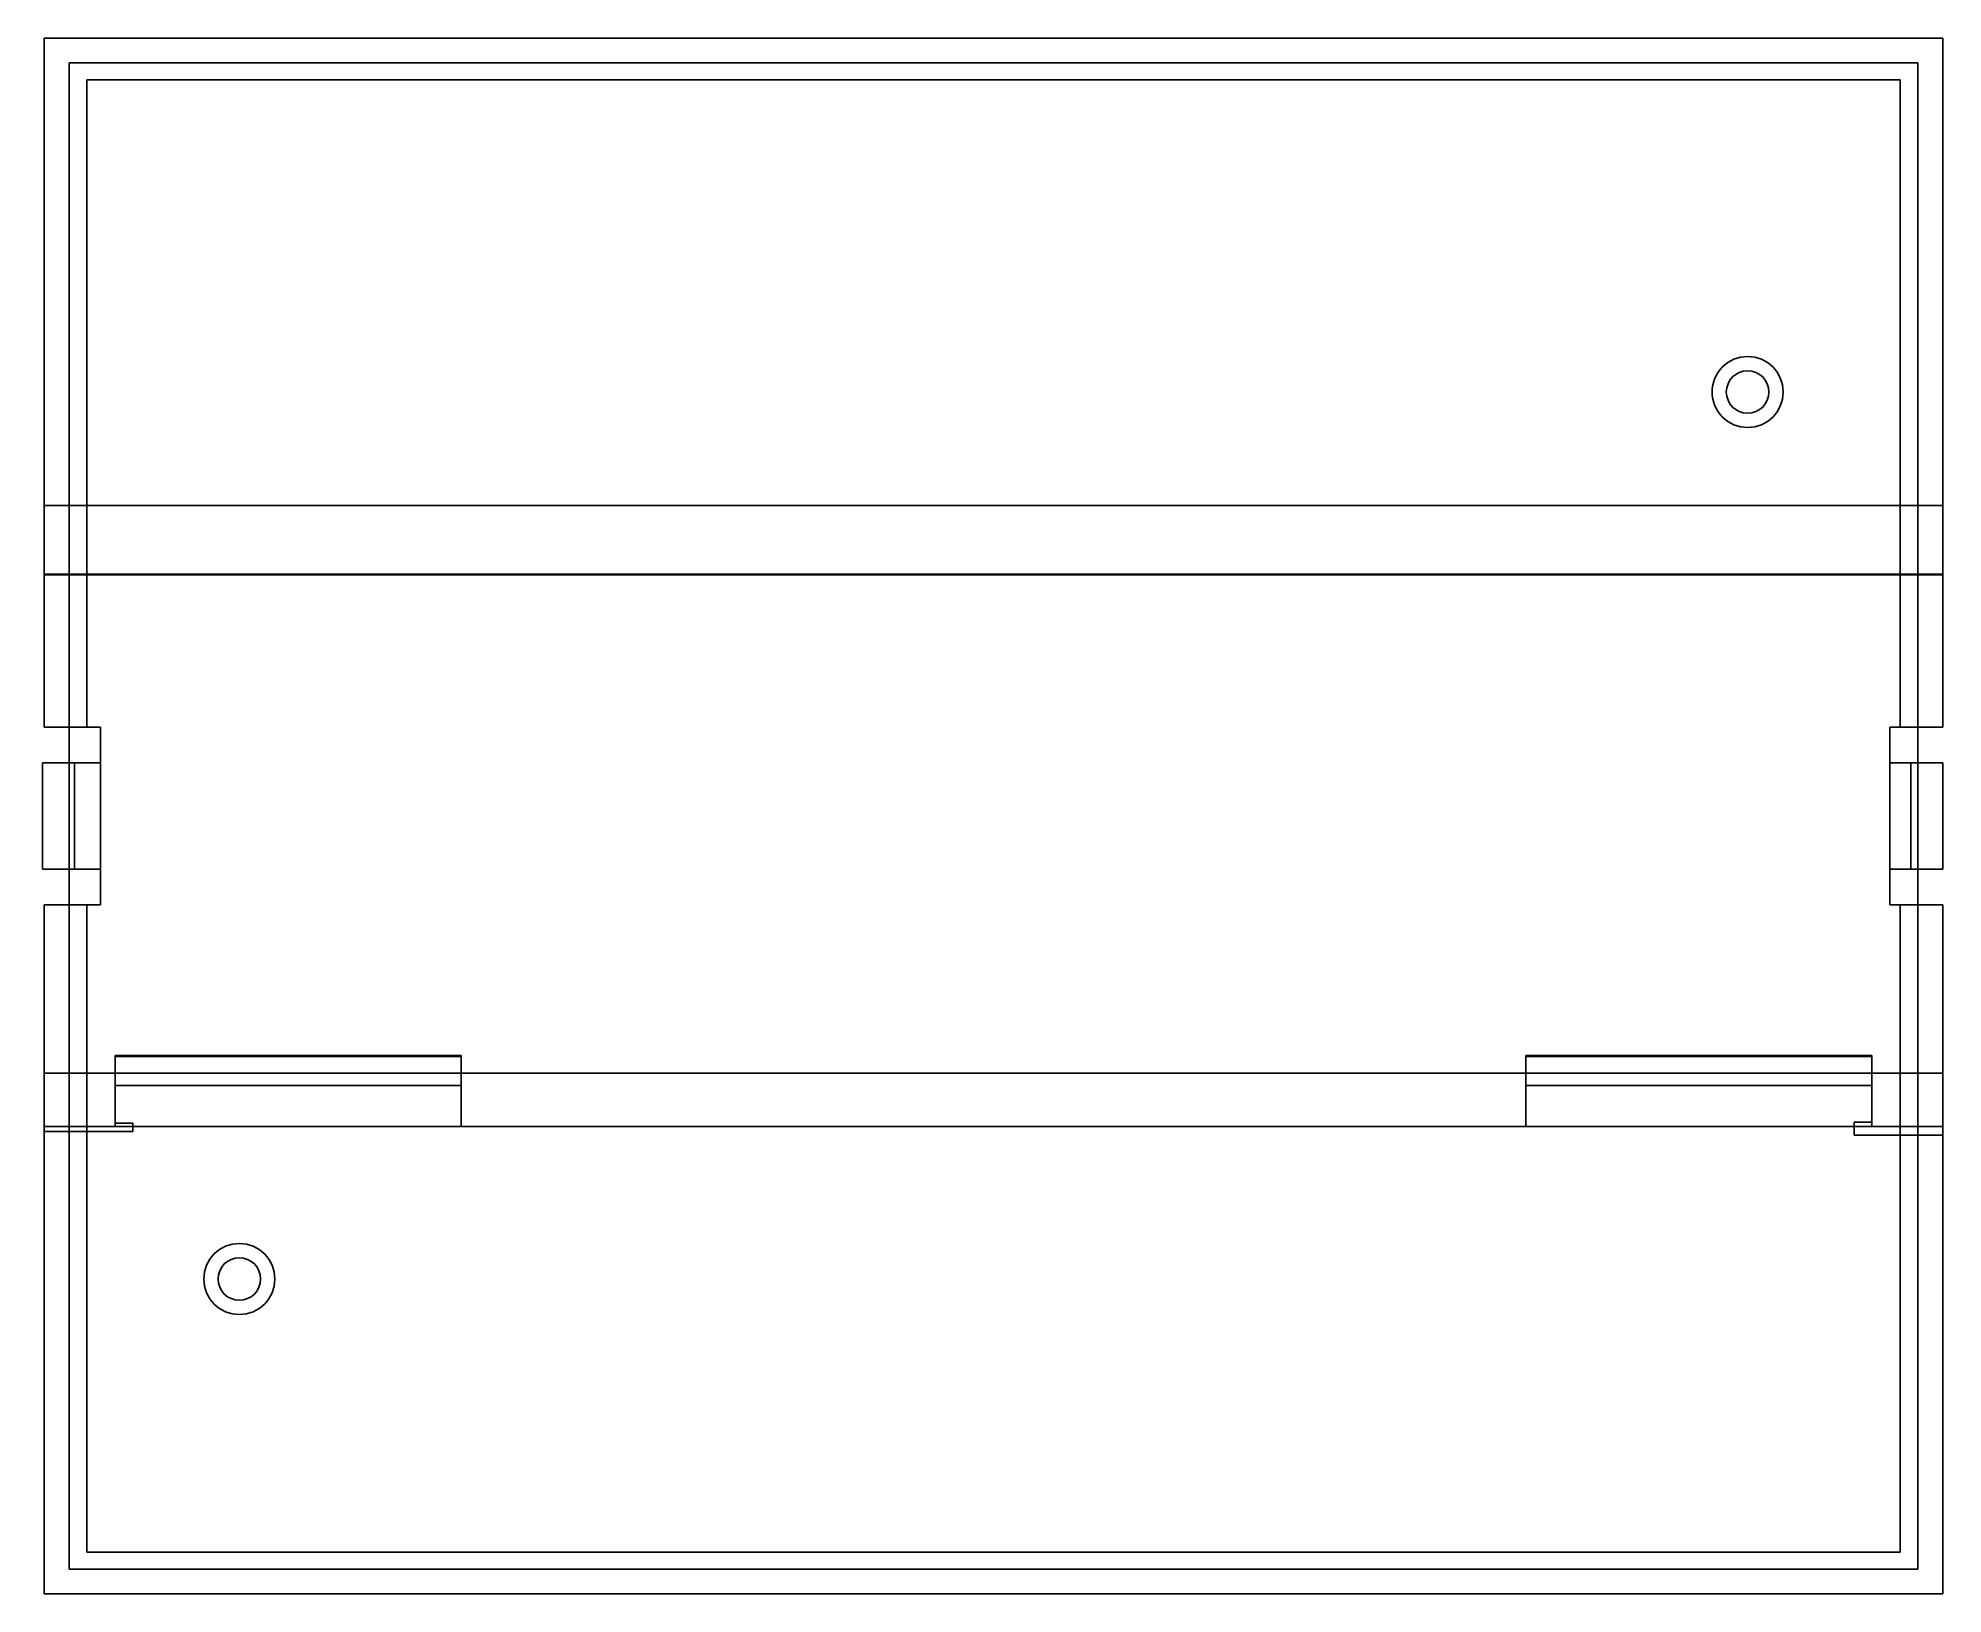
# Model space of a CAD drawing. Header units: millimetres. Extents: x -54 to 54, y -44 to 44.
import ezdxf

# ---------------------------------------------------------------- set-up
doc = ezdxf.new("R2010")
doc.units = ezdxf.units.MM
doc.layers.add('Chamfer001', color=7, linetype='CONTINUOUS')

msp = doc.modelspace()

# ---------------------------------------------------------------- linework, layer by layer
at = {"layer": 'Chamfer001'}
for p, q in [((-53.5, 43.85), (-53.5, 17.5)), ((-53.5, 43.85, 10.16), (-53.5, 5, 10.16)), ((-53.5, 43.85), (-53.5, 43.85, 10.16)), ((53.5, 43.85, 10.16), (-53.5, 43.85, 10.16)), ((-53.5, 43.85, 10.16), (-53.5, 5, 10.16)), ((-53.5, 43.85), (-53.5, 17.5)), ((53.5, 43.85), (-53.5, 43.85)), ((-53.5, 43.85), (-53.5, 43.85, 10.16)), ((53.5, 43.85), (-53.5, 43.85)), ((53.5, 43.85, 10.16), (-53.5, 43.85, 10.16)), ((53.5, 17.5), (53.5, 43.85)), ((53.5, 43.85), (53.5, 43.85, 10.16)), ((53.5, 5, 10.16), (53.5, 43.85, 10.16)), ((53.5, 5, 10.16), (53.5, 43.85, 10.16)), ((53.5, 17.5), (53.5, 43.85)), ((53.5, 43.85), (53.5, 43.85, 10.16)), ((52.1, 42.45, 10.16), (-52.1, 42.45, 10.16)), ((-52.1, 42.45, 10.16), (-52.1, 5, 10.16)), ((-52.1, 42.45, 10.16), (-52.1, 5, 10.16)), ((-52.1, 42.45, 10.16), (-52.1, 42.45, 11.16)), ((-52.1, 42.45, 11.16), (-52.1, 5, 11.16)), ((-52.1, 42.45, 11.16), (-52.1, 5, 11.16)), ((52.1, 42.45, 11.16), (-52.1, 42.45, 11.16)), ((-52.1, 42.45, 10.16), (-52.1, 42.45, 11.16)), ((52.1, 42.45, 10.16), (-52.1, 42.45, 10.16)), ((52.1, 42.45, 11.16), (-52.1, 42.45, 11.16)), ((52.1, 5, 10.16), (52.1, 42.45, 10.16)), ((52.1, 5, 11.16), (52.1, 42.45, 11.16)), ((52.1, 5, 11.16), (52.1, 42.45, 11.16)), ((52.1, 42.45, 10.16), (52.1, 42.45, 11.16)), ((52.1, 5, 10.16), (52.1, 42.45, 10.16)), ((52.1, 42.45, 10.16), (52.1, 42.45, 11.16)), ((-51.1, 41.5, 5.66), (-51.1, 5, 5.66)), ((51.1, 41.5, 5.66), (-51.1, 41.5, 5.66)), ((-51.1, 41.5, 11.16), (-51.1, 41.5, 5.66)), ((-51.1, 41.5, 5.66), (-51.1, 5, 5.66)), ((-51.1, 41.5, 11.16), (-51.1, 5, 11.16)), ((51.1, 41.5, 11.16), (-51.1, 41.5, 11.16)), ((-51.1, 41.5, 11.16), (-51.1, 41.5, 5.66)), ((51.1, 41.5, 5.66), (-51.1, 41.5, 5.66)), ((51.1, 41.5, 11.16), (-51.1, 41.5, 11.16)), ((-51.1, 41.5, 11.16), (-51.1, 5, 11.16)), ((51.1, 5, 5.66), (51.1, 41.5, 5.66)), ((51.1, 41.5, 11.16), (51.1, 41.5, 5.66)), ((51.1, 5, 5.66), (51.1, 41.5, 5.66)), ((51.1, 41.5, 11.16), (51.1, 41.5, 5.66)), ((51.1, 5, 11.16), (51.1, 41.5, 11.16)), ((51.1, 5, 11.16), (51.1, 41.5, 11.16)), ((43.7, 23.9, 5.66), (43.7, 23.9, 11.86)), ((43.7, 23.9, 5.66), (43.7, 23.9, 11.86)), ((44.5, 23.9, 5.66), (44.5, 23.9, 11.86)), ((44.5, 23.9, 5.66), (44.5, 23.9, 11.86)), ((-53.5, 17.5, 5.2), (-53.5, 5, 5.2)), ((53.5, 17.5, 5.2), (-53.5, 17.5, 5.2)), ((-53.5, 13.6, 3.99), (-53.5, 17.5)), ((-53.5, 17.5, 4.09), (-53.5, 13.64, 4.09)), ((-53.5, 17.5, 5.2), (-53.5, 17.5, 4.09)), ((-53.5, 17.5, 5.2), (-53.5, 5, 5.2)), ((53.5, 17.5, 4.09), (-53.5, 17.5, 4.09)), ((-53.5, 17.5, 5.2), (-53.5, 17.5, 4.09)), ((53.5, 17.5, 5.2), (-53.5, 17.5, 5.2)), ((53.5, 17.5), (-53.5, 17.5)), ((53.5, 17.5), (-53.5, 17.5)), ((-53.5, 13.6, 3.99), (-53.5, 17.5)), ((-53.5, 17.5, 4.09), (-53.5, 13.64, 4.09)), ((53.5, 17.5, 4.09), (-53.5, 17.5, 4.09)), ((53.5, 5, 5.2), (53.5, 17.5, 5.2)), ((53.5, 17.5, 5.2), (53.5, 17.5, 4.09)), ((53.5, 5, 5.2), (53.5, 17.5, 5.2)), ((53.5, 17.5, 5.2), (53.5, 17.5, 4.09)), ((53.5, 17.5, 4.09), (53.5, 13.64, 4.09)), ((53.5, 13.6, 3.99), (53.5, 17.5)), ((53.5, 13.6, 3.99), (53.5, 17.5)), ((53.5, 17.5, 4.09), (53.5, 13.64, 4.09)), ((53.5, 13.64, 4.09), (-53.5, 13.64, 4.09)), ((53.5, 13.64, 4.09), (-53.5, 13.64, 4.09)), ((53.5, 13.6, 3.99), (-53.5, 13.6, 3.99)), ((53.5, 13.6, 3.99), (-53.5, 13.6, 3.99)), ((-52.1, 5, 5.2), (-53.5, 5, 5.2)), ((-53.5, 5, 10.16), (-53.5, 5, 5.2)), ((-52.1, 5, 5.2), (-53.5, 5, 5.2)), ((-52.1, 5, 10.16), (-53.5, 5, 10.16)), ((-53.5, 5, 10.16), (-53.5, 5, 5.2)), ((-52.1, 5, 10.16), (-53.5, 5, 10.16)), ((-52.1, 5, 10.16), (-52.1, 3, 10.16)), ((-52.1, -5, 5.2), (-52.1, 5, 5.2)), ((-52.1, 5, 10.16), (-52.1, 5, 5.2)), ((-52.1, 5, 10.16), (-51.1, 5, 10.16)), ((-52.1, 5, 10.16), (-52.1, 3, 10.16)), ((-52.1, -5, 5.2), (-52.1, 5, 5.2)), ((-52.1, 5, 10.16), (-52.1, 5, 5.2)), ((-52.1, 5, 11.16), (-52.1, 5, 10.16)), ((-52.1, 5, 10.16), (-51.1, 5, 10.16)), ((-51.1, 5, 11.16), (-52.1, 5, 11.16)), ((-52.1, 5, 11.16), (-52.1, 5, 10.16)), ((-51.1, 5, 11.16), (-52.1, 5, 11.16)), ((-51.1, 5, 10.16), (-50.32, 5, 10.16)), ((-50.32, 5, 5.66), (-51.1, 5, 5.66)), ((-51.1, 5, 5.66), (-51.1, 5, 10.16)), ((-50.32, 5, 5.66), (-51.1, 5, 5.66)), ((-51.1, 5, 10.16), (-50.32, 5, 10.16)), ((-51.1, 5, 10.16), (-51.1, 5, 11.16)), ((-51.1, 5, 5.66), (-51.1, 5, 10.16)), ((-51.1, 5, 10.16), (-51.1, 5, 11.16)), ((-50.32, 5, 5.66), (-50.32, -5, 5.66)), ((-50.32, 3, 10.16), (-50.32, 5, 10.16)), ((-50.32, 5, 5.66), (-50.32, 5, 10.16)), ((-50.32, 3, 10.16), (-50.32, 5, 10.16)), ((-50.32, 5, 5.66), (-50.32, -5, 5.66)), ((-50.32, 5, 5.66), (-50.32, 5, 10.16)), ((51.1, 5, 5.66), (50.51, 5, 5.66)), ((50.51, -5, 5.66), (50.51, 5, 5.66)), ((50.51, 5, 10.16), (51.1, 5, 10.16)), ((50.51, 5, 5.66), (50.51, 5, 10.16)), ((51.1, 5, 5.66), (50.51, 5, 5.66)), ((50.51, -5, 5.66), (50.51, 5, 5.66)), ((50.51, 5, 5.66), (50.51, 5, 10.16)), ((50.51, 5, 10.16), (50.51, 3, 10.16)), ((50.51, 5, 10.16), (51.1, 5, 10.16)), ((50.51, 5, 10.16), (50.51, 3, 10.16)), ((51.1, 5, 5.66), (51.1, 5, 10.16)), ((51.1, 5, 10.16), (51.1, 5, 11.16)), ((51.1, 5, 5.66), (51.1, 5, 10.16)), ((51.1, 5, 11.16), (52.1, 5, 11.16)), ((51.1, 5, 11.16), (52.1, 5, 11.16)), ((51.1, 5, 10.16), (51.1, 5, 11.16)), ((51.1, 5, 10.16), (52.1, 5, 10.16)), ((51.1, 5, 10.16), (52.1, 5, 10.16)), ((53.5, 5, 5.2), (52.1, 5, 5.2)), ((52.1, -5, 5.2), (52.1, 5, 5.2)), ((53.5, 5, 10.16), (52.1, 5, 10.16)), ((52.1, 5, 5.2), (52.1, 5, 10.16)), ((53.5, 5, 5.2), (52.1, 5, 5.2)), ((52.1, 3, 10.16), (52.1, 5, 10.16)), ((52.1, 5, 5.2), (52.1, 5, 10.16)), ((52.1, -5, 5.2), (52.1, 5, 5.2)), ((53.5, 5, 10.16), (52.1, 5, 10.16)), ((52.1, 5, 10.16), (52.1, 5, 11.16)), ((52.1, 3, 10.16), (52.1, 5, 10.16)), ((52.1, 5, 10.16), (52.1, 5, 11.16)), ((53.5, 5, 5.2), (53.5, 5, 10.16)), ((53.5, 5, 5.2), (53.5, 5, 10.16)), ((-53.6, -3, 16.36), (-53.6, 3, 16.36)), ((-53.6, -3, 15.16), (-53.6, 3, 15.16)), ((-53.6, 3, 16.36), (-53.6, 3, 15.16)), ((-53.6, -3, 16.36), (-53.6, 3, 16.36)), ((-53.6, 3, 16.36), (-51.8, 3, 18.16)), ((-52.1, 3, 15.16), (-53.6, 3, 15.16)), ((-53.6, -3, 15.16), (-53.6, 3, 15.16)), ((-53.6, 3, 16.36), (-53.6, 3, 15.16)), ((-53.6, 3, 16.36), (-51.8, 3, 18.16)), ((-52.1, 3, 15.16), (-53.6, 3, 15.16)), ((-52.1, 3, 15.16), (-52.1, -3, 15.16)), ((-52.1, 3, 10.16), (-52.1, 3, 15.16)), ((-52.1, 3, 10.16), (-50.32, 3, 10.16)), ((-52.1, 3, 10.16), (-52.1, 3, 15.16)), ((-52.1, 3, 15.16), (-52.1, -3, 15.16)), ((-52.1, 3, 10.16), (-50.32, 3, 10.16)), ((-51.8, -3, 18.16), (-51.8, 3, 18.16)), ((-50.32, 3, 18.16), (-51.8, 3, 18.16)), ((-50.32, 3, 18.16), (-51.8, 3, 18.16)), ((-51.8, -3, 18.16), (-51.8, 3, 18.16)), ((-50.32, 3, 10.16), (-50.32, 3, 18.16)), ((-50.32, 3, 18.16), (-50.32, -3, 18.16)), ((-50.32, 3, 18.16), (-50.32, -3, 18.16)), ((-50.32, 3, 10.16), (-50.32, 3, 18.16)), ((50.51, 3, 10.16), (50.51, 3, 18.16)), ((50.51, -3, 18.16), (50.51, 3, 18.16)), ((50.51, 3, 10.16), (52.1, 3, 10.16)), ((50.51, 3, 18.16), (51.7, 3, 18.16)), ((50.51, 3, 10.16), (50.51, 3, 18.16)), ((50.51, 3, 10.16), (52.1, 3, 10.16)), ((50.51, -3, 18.16), (50.51, 3, 18.16)), ((50.51, 3, 18.16), (51.7, 3, 18.16)), ((53.5, 3, 16.36), (51.7, 3, 18.16)), ((51.7, 3, 18.16), (51.7, -3, 18.16)), ((53.5, 3, 16.36), (51.7, 3, 18.16)), ((51.7, 3, 18.16), (51.7, -3, 18.16)), ((52.1, -3, 15.16), (52.1, 3, 15.16)), ((52.1, 3, 15.16), (52.1, 3, 10.16)), ((53.5, 3, 15.16), (52.1, 3, 15.16)), ((52.1, 3, 15.16), (52.1, 3, 10.16)), ((53.5, 3, 15.16), (52.1, 3, 15.16)), ((52.1, -3, 15.16), (52.1, 3, 15.16)), ((53.5, 3, 15.16), (53.5, 3, 16.36)), ((53.5, 3, 15.16), (53.5, -3, 15.16)), ((53.5, 3, 16.36), (53.5, -3, 16.36)), ((53.5, 3, 15.16), (53.5, 3, 16.36)), ((53.5, 3, 16.36), (53.5, -3, 16.36)), ((53.5, 3, 15.16), (53.5, -3, 15.16)), ((-53.6, -3, 15.16), (-53.6, -3, 16.36)), ((-53.6, -3, 16.36), (-51.8, -3, 18.16)), ((-53.6, -3, 15.16), (-53.6, -3, 16.36)), ((-52.1, -3, 15.16), (-53.6, -3, 15.16)), ((-53.6, -3, 16.36), (-51.8, -3, 18.16)), ((-52.1, -3, 15.16), (-53.6, -3, 15.16)), ((-52.1, -3, 10.16), (-50.32, -3, 10.16)), ((-52.1, -3, 10.16), (-52.1, -3, 15.16)), ((-52.1, -5, 10.16), (-52.1, -3, 10.16)), ((-52.1, -3, 10.16), (-50.32, -3, 10.16)), ((-52.1, -3, 10.16), (-52.1, -3, 15.16)), ((-52.1, -5, 10.16), (-52.1, -3, 10.16)), ((-51.8, -3, 18.16), (-50.32, -3, 18.16)), ((-51.8, -3, 18.16), (-50.32, -3, 18.16)), ((-50.32, -3, 18.16), (-50.32, -3, 10.16)), ((-50.32, -3, 10.16), (-50.32, -5, 10.16)), ((-50.32, -3, 18.16), (-50.32, -3, 10.16)), ((-50.32, -3, 10.16), (-50.32, -5, 10.16)), ((50.51, -3, 10.16), (50.51, -3, 18.16)), ((50.51, -5, 10.16), (50.51, -3, 10.16)), ((50.51, -3, 18.16), (51.7, -3, 18.16)), ((50.51, -3, 18.16), (51.7, -3, 18.16)), ((50.51, -3, 10.16), (50.51, -3, 18.16)), ((50.51, -3, 10.16), (52.1, -3, 10.16)), ((50.51, -5, 10.16), (50.51, -3, 10.16)), ((50.51, -3, 10.16), (52.1, -3, 10.16)), ((53.5, -3, 16.36), (51.7, -3, 18.16)), ((53.5, -3, 16.36), (51.7, -3, 18.16)), ((52.1, -3, 10.16), (52.1, -3, 15.16)), ((52.1, -3, 10.16), (52.1, -5, 10.16)), ((53.5, -3, 15.16), (52.1, -3, 15.16)), ((52.1, -3, 10.16), (52.1, -3, 15.16)), ((52.1, -3, 10.16), (52.1, -5, 10.16)), ((53.5, -3, 15.16), (52.1, -3, 15.16)), ((53.5, -3, 16.36), (53.5, -3, 15.16)), ((53.5, -3, 16.36), (53.5, -3, 15.16)), ((-53.5, -5, 5.2), (-53.5, -5, 10.16)), ((-53.5, -5, 10.16), (-52.1, -5, 10.16)), ((-53.5, -5, 5.2), (-52.1, -5, 5.2)), ((-53.5, -5, 5.2), (-53.5, -14.5, 5.2)), ((-53.5, -5, 5.2), (-52.1, -5, 5.2)), ((-53.5, -5, 5.2), (-53.5, -5, 10.16)), ((-53.5, -5, 5.2), (-53.5, -14.5, 5.2)), ((-53.5, -5, 10.16), (-53.5, -43.85, 10.16)), ((-53.5, -5, 10.16), (-52.1, -5, 10.16)), ((-53.5, -5, 10.16), (-53.5, -43.85, 10.16)), ((-52.1, -5, 10.16), (-51.1, -5, 10.16)), ((-52.1, -5, 5.2), (-52.1, -5, 10.16)), ((-52.1, -5, 11.16), (-52.1, -5, 10.16)), ((-52.1, -5, 10.16), (-51.1, -5, 10.16)), ((-51.1, -5, 11.16), (-52.1, -5, 11.16)), ((-52.1, -5, 5.2), (-52.1, -5, 10.16)), ((-52.1, -5, 11.16), (-52.1, -5, 10.16)), ((-52.1, -5, 11.16), (-52.1, -42.45, 11.16)), ((-52.1, -5, 10.16), (-52.1, -42.45, 10.16)), ((-52.1, -5, 11.16), (-52.1, -42.45, 11.16)), ((-51.1, -5, 11.16), (-52.1, -5, 11.16)), ((-52.1, -5, 10.16), (-52.1, -42.45, 10.16)), ((-51.1, -5, 10.16), (-50.32, -5, 10.16)), ((-51.1, -5, 5.66), (-51.1, -41.5, 5.66)), ((-51.1, -5, 5.66), (-50.32, -5, 5.66)), ((-51.1, -5, 10.16), (-50.32, -5, 10.16)), ((-51.1, -5, 5.66), (-50.32, -5, 5.66)), ((-51.1, -5, 5.66), (-51.1, -5, 10.16)), ((-51.1, -5, 10.16), (-51.1, -5, 11.16)), ((-51.1, -5, 5.66), (-51.1, -5, 10.16)), ((-51.1, -5, 10.16), (-51.1, -5, 11.16)), ((-51.1, -5, 5.66), (-51.1, -41.5, 5.66)), ((-51.1, -5, 11.16), (-51.1, -41.5, 11.16)), ((-51.1, -5, 11.16), (-51.1, -41.5, 11.16)), ((-50.32, -5, 5.66), (-50.32, -5, 10.16)), ((-50.32, -5, 5.66), (-50.32, -5, 10.16)), ((50.51, -5, 5.66), (51.1, -5, 5.66)), ((50.51, -5, 5.66), (50.51, -5, 10.16)), ((50.51, -5, 5.66), (51.1, -5, 5.66)), ((50.51, -5, 5.66), (50.51, -5, 10.16)), ((50.51, -5, 10.16), (51.1, -5, 10.16)), ((50.51, -5, 10.16), (51.1, -5, 10.16)), ((51.1, -41.5, 5.66), (51.1, -5, 5.66)), ((51.1, -5, 5.66), (51.1, -5, 10.16)), ((51.1, -41.5, 5.66), (51.1, -5, 5.66)), ((51.1, -5, 5.66), (51.1, -5, 10.16)), ((51.1, -5, 10.16), (51.1, -5, 11.16)), ((51.1, -41.5, 11.16), (51.1, -5, 11.16)), ((51.1, -41.5, 11.16), (51.1, -5, 11.16)), ((51.1, -5, 11.16), (52.1, -5, 11.16)), ((51.1, -5, 10.16), (52.1, -5, 10.16)), ((51.1, -5, 11.16), (52.1, -5, 11.16)), ((51.1, -5, 10.16), (51.1, -5, 11.16)), ((51.1, -5, 10.16), (52.1, -5, 10.16)), ((52.1, -5, 5.2), (53.5, -5, 5.2)), ((52.1, -42.45, 11.16), (52.1, -5, 11.16)), ((52.1, -42.45, 10.16), (52.1, -5, 10.16)), ((52.1, -5, 10.16), (53.5, -5, 10.16)), ((52.1, -5, 10.16), (52.1, -5, 5.2)), ((52.1, -5, 5.2), (53.5, -5, 5.2)), ((52.1, -5, 10.16), (52.1, -5, 5.2)), ((52.1, -5, 10.16), (53.5, -5, 10.16)), ((52.1, -5, 10.16), (52.1, -5, 11.16)), ((52.1, -42.45, 10.16), (52.1, -5, 10.16)), ((52.1, -42.45, 11.16), (52.1, -5, 11.16)), ((52.1, -5, 10.16), (52.1, -5, 11.16)), ((53.5, -14.5, 5.2), (53.5, -5, 5.2)), ((53.5, -43.85, 10.16), (53.5, -5, 10.16)), ((53.5, -5, 10.16), (53.5, -5, 5.2)), ((53.5, -14.5, 5.2), (53.5, -5, 5.2)), ((53.5, -5, 10.16), (53.5, -5, 5.2)), ((53.5, -43.85, 10.16), (53.5, -5, 10.16)), ((-49.5, -13.5, 4.09), (-49.5, -13.5, 1.77)), ((-49.5, -17.5, 4.09), (-49.5, -13.5, 4.09)), ((-30, -13.5, 4.09), (-49.5, -13.5, 4.09)), ((-49.5, -17.5, 4.09), (-49.5, -13.5, 4.09)), ((-30, -13.5, 1.77), (-49.5, -13.5, 1.77)), ((-30, -13.5, 1.77), (-49.5, -13.5, 1.77)), ((-30, -13.5, 4.09), (-49.5, -13.5, 4.09)), ((-49.5, -13.5, 4.09), (-49.5, -13.5, 1.77)), ((-49.5, -15.19), (-49.5, -13.56, 1.63)), ((-30, -13.56, 1.63), (-49.5, -13.56, 1.63)), ((-49.5, -15.19), (-49.5, -13.56, 1.63)), ((-30, -13.56, 1.63), (-49.5, -13.56, 1.63)), ((-30, -13.5, 4.09), (-30, -17.5, 4.09)), ((-30, -13.5, 1.77), (-30, -13.5, 4.09)), ((-30, -13.5, 4.09), (-30, -17.5, 4.09)), ((-30, -13.5, 1.77), (-30, -13.5, 4.09)), ((-30, -13.56, 1.63), (-30, -15.19)), ((-30, -13.56, 1.63), (-30, -15.19)), ((30, -13.5, 1.77), (30, -13.5, 4.09)), ((30, -13.5, 4.09), (30, -17.5, 4.09)), ((49.5, -13.5, 4.09), (30, -13.5, 4.09)), ((30, -13.5, 4.09), (30, -17.5, 4.09)), ((49.5, -13.5, 1.77), (30, -13.5, 1.77)), ((49.5, -13.5, 4.09), (30, -13.5, 4.09)), ((30, -13.5, 1.77), (30, -13.5, 4.09)), ((49.5, -13.5, 1.77), (30, -13.5, 1.77)), ((30, -13.56, 1.63), (30, -15.19)), ((49.5, -13.56, 1.63), (30, -13.56, 1.63)), ((30, -13.56, 1.63), (30, -15.19)), ((49.5, -13.56, 1.63), (30, -13.56, 1.63)), ((49.5, -17.5, 4.09), (49.5, -13.5, 4.09)), ((49.5, -13.5, 4.09), (49.5, -13.5, 1.77)), ((49.5, -17.5, 4.09), (49.5, -13.5, 4.09)), ((49.5, -13.5, 4.09), (49.5, -13.5, 1.77)), ((49.5, -15.19), (49.5, -13.56, 1.63)), ((49.5, -15.19), (49.5, -13.56, 1.63)), ((53.5, -14.5, 5.2), (-53.5, -14.5, 5.2)), ((-53.5, -14.5, 5.5), (-53.5, -14.5, 5.2)), ((-53.5, -17.5, 5.5), (-53.5, -14.5, 5.5)), ((53.5, -14.5, 5.2), (-53.5, -14.5, 5.2)), ((-53.5, -14.5, 5.5), (-53.5, -14.5, 5.2)), ((53.5, -14.5, 5.5), (-53.5, -14.5, 5.5)), ((53.5, -14.5, 5.5), (-53.5, -14.5, 5.5)), ((-53.5, -17.5, 5.5), (-53.5, -14.5, 5.5)), ((53.5, -14.5, 5.5), (53.5, -14.5, 5.2)), ((53.5, -17.5, 5.5), (53.5, -14.5, 5.5)), ((53.5, -14.5, 5.5), (53.5, -14.5, 5.2)), ((53.5, -17.5, 5.5), (53.5, -14.5, 5.5)), ((-49.5, -17.32), (-49.5, -15.19)), ((-30, -15.19), (-49.5, -15.19)), ((-49.5, -17.32), (-49.5, -15.19)), ((-30, -15.19), (-49.5, -15.19)), ((-30, -15.19), (-30, -17.5)), ((-30, -15.19), (-30, -17.5)), ((30, -15.19), (30, -17.5)), ((49.5, -15.19), (30, -15.19)), ((30, -15.19), (30, -17.5)), ((49.5, -15.19), (30, -15.19)), ((49.5, -17.25), (49.5, -15.19)), ((49.5, -17.25), (49.5, -15.19)), ((-53.5, -17.5, 5.5), (-53.5, -17.5, 0.31)), ((53.5, -17.5, 5.5), (-53.5, -17.5, 5.5)), ((53.5, -17.5, 5.5), (-53.5, -17.5, 5.5)), ((-53.5, -17.5, 5.5), (-53.5, -17.5, 0.31)), ((-49.5, -17.5, 0.31), (-53.5, -17.5, 0.31)), ((-49.5, -17.5, 0.31), (-53.5, -17.5, 0.31)), ((-53.5, -17.79), (-53.5, -43.85)), ((-53.5, -17.79), (-48.5, -17.79)), ((-53.5, -17.79), (-48.5, -17.79)), ((-53.5, -17.79), (-53.5, -43.85)), ((-49.5, -17.32), (-48.5, -17.32)), ((-49.5, -17.5, 0.32), (-49.5, -17.32)), ((-49.5, -17.5, 0.32), (-49.5, -17.32)), ((-49.5, -17.32), (-48.5, -17.32)), ((-49.5, -17.5, 0.31), (-49.5, -17.5, 4.09)), ((-30, -17.5, 4.09), (-49.5, -17.5, 4.09)), ((-49.5, -17.5, 0.32), (-48.5, -17.5, 0.32)), ((-49.5, -17.5, 0.31), (-49.5, -17.5, 4.09)), ((-30, -17.5, 4.09), (-49.5, -17.5, 4.09)), ((-49.5, -17.5, 0.32), (-48.5, -17.5, 0.32)), ((-48.5, -17.79), (-48.5, -17.32)), ((-48.5, -17.79), (-48.5, -17.32)), ((-48.5, -17.5, 0.32), (-48.5, -17.32)), ((-48.5, -17.5, 0.32), (-48.5, -17.32)), ((-30, -17.5), (-30, -17.5, 4.09)), ((-30, -17.5), (30, -17.5)), ((-30, -17.5), (30, -17.5)), ((-30, -17.5), (-30, -17.5, 4.09)), ((30, -17.5), (30, -17.5, 4.09)), ((49.5, -17.5, 4.09), (30, -17.5, 4.09)), ((30, -17.5), (30, -17.5, 4.09)), ((49.5, -17.5, 4.09), (30, -17.5, 4.09)), ((49.5, -17.25), (48.5, -17.25)), ((48.5, -18), (48.5, -17.25)), ((49.5, -17.25), (48.5, -17.25)), ((48.5, -17.51, 0.38), (48.5, -17.25)), ((48.5, -17.51, 0.38), (48.5, -17.25)), ((48.5, -18), (48.5, -17.25)), ((53.5, -17.51, 0.38), (48.5, -17.51, 0.38)), ((53.5, -17.51, 0.38), (48.5, -17.51, 0.38)), ((53.5, -18), (48.5, -18)), ((53.5, -18), (48.5, -18)), ((49.5, -17.25), (49.5, -17.5, 0.37)), ((49.5, -17.25), (49.5, -17.5, 0.37)), ((53.5, -17.5, 0.37), (49.5, -17.5, 0.37)), ((49.5, -17.5, 0.37), (49.5, -17.5, 4.09)), ((53.5, -17.5, 0.37), (49.5, -17.5, 0.37)), ((49.5, -17.5, 0.37), (49.5, -17.5, 4.09)), ((53.5, -17.51, 0.38), (53.5, -17.5, 0.37)), ((53.5, -17.5, 0.37), (53.5, -17.5, 5.5)), ((53.5, -17.5, 0.37), (53.5, -17.5, 5.5)), ((53.5, -17.51, 0.38), (53.5, -17.5, 0.37)), ((53.5, -43.85), (53.5, -18)), ((53.5, -43.85), (53.5, -18)), ((-41.3, -26.1, 5.66), (-41.3, -26.1, 11.86)), ((-41.3, -26.1, 5.66), (-41.3, -26.1, 11.86)), ((-40.5, -26.1, 5.66), (-40.5, -26.1, 11.86)), ((-40.5, -26.1, 5.66), (-40.5, -26.1, 11.86)), ((-51.1, -41.5, 5.66), (51.1, -41.5, 5.66)), ((-51.1, -41.5, 11.16), (-51.1, -41.5, 5.66)), ((-51.1, -41.5, 11.16), (51.1, -41.5, 11.16)), ((-51.1, -41.5, 5.66), (51.1, -41.5, 5.66)), ((-51.1, -41.5, 11.16), (-51.1, -41.5, 5.66)), ((-51.1, -41.5, 11.16), (51.1, -41.5, 11.16)), ((51.1, -41.5, 11.16), (51.1, -41.5, 5.66)), ((51.1, -41.5, 11.16), (51.1, -41.5, 5.66)), ((-52.1, -42.45, 10.16), (-52.1, -42.45, 11.16)), ((-52.1, -42.45, 11.16), (52.1, -42.45, 11.16)), ((-52.1, -42.45, 10.16), (52.1, -42.45, 10.16)), ((-52.1, -42.45, 10.16), (-52.1, -42.45, 11.16)), ((-52.1, -42.45, 10.16), (52.1, -42.45, 10.16)), ((-52.1, -42.45, 11.16), (52.1, -42.45, 11.16)), ((52.1, -42.45, 10.16), (52.1, -42.45, 11.16)), ((52.1, -42.45, 10.16), (52.1, -42.45, 11.16)), ((-53.5, -43.85), (-53.5, -43.85, 10.16)), ((-53.5, -43.85, 10.16), (53.5, -43.85, 10.16)), ((-53.5, -43.85), (53.5, -43.85)), ((-53.5, -43.85), (-53.5, -43.85, 10.16)), ((-53.5, -43.85), (53.5, -43.85)), ((-53.5, -43.85, 10.16), (53.5, -43.85, 10.16)), ((53.5, -43.85), (53.5, -43.85, 10.16)), ((53.5, -43.85), (53.5, -43.85, 10.16))]:
    msp.add_line(p, q, dxfattribs=at)
for centre, radius in [((42.5, 23.9, 5.66), 2), ((42.5, 23.9, 5.66), 2), ((42.5, 23.9, 11.86), 2), ((42.5, 23.9, 11.86), 2), ((42.5, 23.9, 11.86), 1.2), ((42.5, 23.9, 5.66), 1.2), ((42.5, 23.9, 11.86), 1.2), ((42.5, 23.9, 5.66), 1.2), ((-42.5, -26.1, 5.66), 2), ((-42.5, -26.1, 5.66), 2), ((-42.5, -26.1, 11.86), 2), ((-42.5, -26.1, 11.86), 2), ((-42.5, -26.1, 11.86), 1.2), ((-42.5, -26.1, 5.66), 1.2), ((-42.5, -26.1, 11.86), 1.2), ((-42.5, -26.1, 5.66), 1.2)]:
    msp.add_circle(centre, radius, dxfattribs=at)
for centre, radius, start, end in [((-53.5, 13.64, 4.04), 0, -90, 0), ((-53.5, 13.64, 4.04), 0, -90, 0), ((53.5, 13.64, 4.04), 0, -90, 0), ((53.5, 13.64, 4.04), 0, -90, 0), ((-49.5, -13.7, 1.77), 0.141, 90, 90), ((-49.5, -13.7, 1.77), 0.141, 90, 90), ((-30, -13.7, 1.77), 0.141, 90, 90), ((-30, -13.7, 1.77), 0.141, 90, 90), ((30, -13.7, 1.77), 0.141, 90, 90), ((30, -13.7, 1.77), 0.141, 90, 90), ((49.5, -13.7, 1.77), 0.141, 90, 90), ((49.5, -13.7, 1.77), 0.141, 90, 90), ((-53.5, -17.84, 0.34), 0.342, 90, 90), ((-53.5, -17.84, 0.34), 0.342, 90, 90), ((-49.5, -17.84, 0.34), 0.343, 90, 90), ((-49.5, -17.84, 0.34), 0.343, 90, 90), ((-48.5, -17.84, 0.34), 0.343, 90, 90), ((-48.5, -17.84, 0.34), 0.343, 90, 90), ((48.5, -18, 0.51), 0.00538, 90, 90), ((48.5, -18, 0.51), 0.00538, 90, 90), ((53.5, -18, 0.51), 0.00538, 90, 90), ((53.5, -18, 0.51), 0.00538, 90, 90)]:
    msp.add_arc(centre, radius, start, end, dxfattribs=at)

doc.saveas('drawing.dxf')
